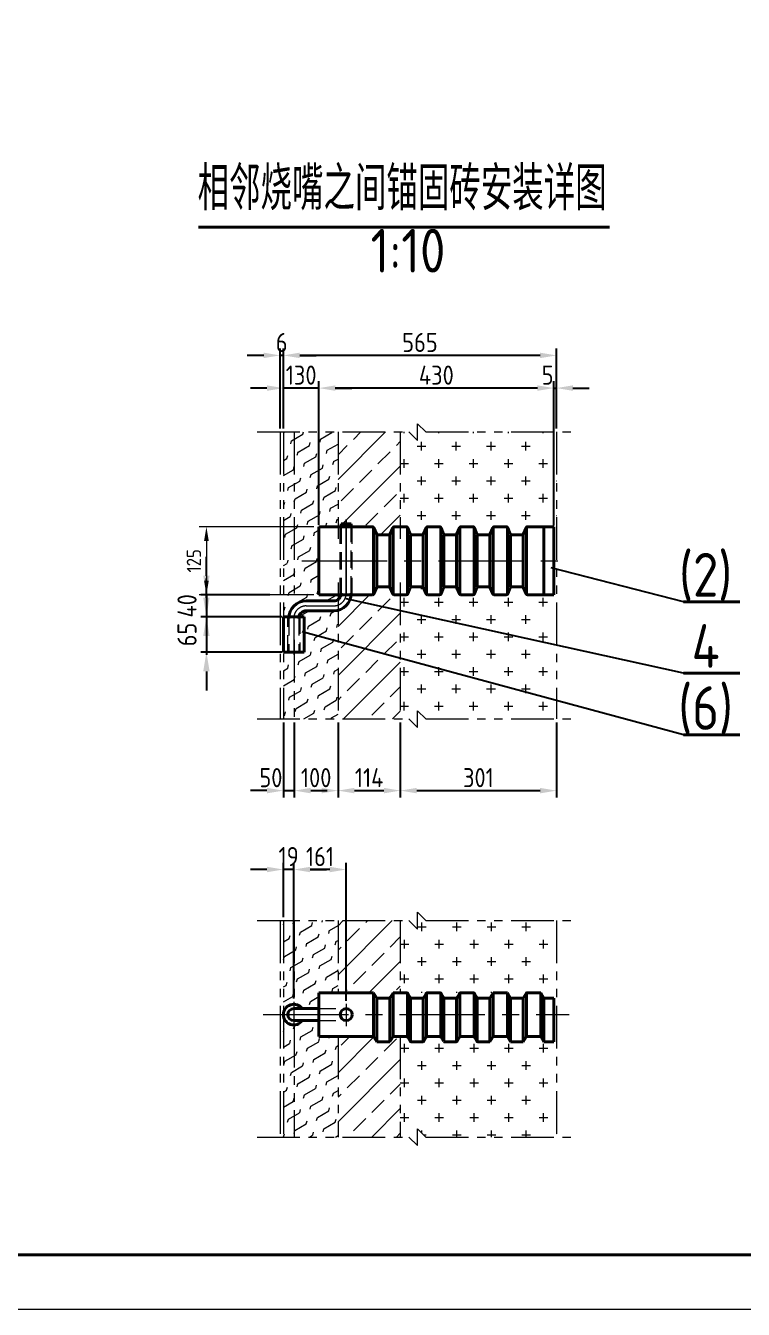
# Model space of a CAD drawing. Header units: millimetres. Extents: x 52110 to 400893, y -153728 to 31997.
# Drawn here: x 220202 to 225457, y -107496 to -98091 of the extents above; entities that cross this region are included whole.
import ezdxf
from ezdxf.enums import TextEntityAlignment as Align

# ---------------------------------------------------------------- set-up
doc = ezdxf.new("R2010")
doc.units = ezdxf.units.MM
doc.header["$LTSCALE"] = 500
for name, pattern in [('CENTER', [2, 1.25, -0.25, 0.25, -0.25]), ('DASHED2', [0.375, 0.25, -0.125]), ('PHANTOM2', [1.25, 0.625, -0.125, 0.125, -0.125, 0.125, -0.125])]:
    doc.linetypes.add(name, pattern=pattern)
for name, color, linetype, lineweight in [('2D', 4, 'PHANTOM2', 20), ('BIAOZHU', 3, 'Continuous', 25), ('POU', 4, 'Continuous', 20), ('SHI', 7, 'Continuous', 40), ('WEN', 3, 'Continuous', 20), ('XI', 2, 'Continuous', 20), ('XU', 6, 'DASHED2', 20), ('ZHONG', 1, 'CENTER', 20)]:
    doc.layers.add(name, color=color, linetype=linetype, lineweight=lineweight)
doc.styles.add('GB', font='gbenor.shx', dxfattribs={"bigfont": 'gbcbig.shx'})
doc.dimstyles.new('ISO-25', dxfattribs={"dimscale": 40, "dimtxt": 3.5, "dimasz": 3.5, "dimexe": 1.8, "dimexo": 1.25, "dimgap": 1.3, "dimtad": 1, "dimdsep": 46, "dimtxsty": 'GB', "dimcen": 0, "dimclrd": 3, "dimclre": 3, "dimclrt": 256, "dimadec": 0, "dimazin": 0, "dimtfac": 1, "dimtix": 1, "dimtmove": 0, "dimatfit": 3, "dimldrblk": 'DOTSMALL', "dimfxl": 0, "dimlwd": 20, "dimlwe": 20, "dimarcsym": 0})
doc.dimstyles.new('ISO-25$0', dxfattribs={"dimscale": 40, "dimtxt": 3.5, "dimasz": 3.5, "dimexe": 1, "dimexo": 0.2, "dimgap": 1.2, "dimtad": 1, "dimtoh": 1, "dimdec": 1, "dimzin": 9, "dimdsep": 46, "dimtxsty": 'GB', "dimcen": 0, "dimclrd": 3, "dimclre": 3, "dimclrt": 256, "dimadec": 0, "dimazin": 2, "dimtfac": 1, "dimtdec": 1, "dimtix": 1, "dimtmove": 0, "dimatfit": 3, "dimldrblk": 'DOTSMALL', "dimfxl": 0, "dimlwd": -1, "dimlwe": 20, "dimarcsym": 0})

# ---------------------------------------------------------------- blocks, each defined once
blk = doc.blocks.new('*D915')
at = {"layer": 'BIAOZHU', "color": 3, "lineweight": 20}
for p, q in [((222311.8, -101761.9), (221471.7, -101761.9)), ((221525.7, -101866.9), (221525.7, -102156.9)), ((222311.8, -102261.9), (221471.7, -102261.9))]:
    blk.add_line(p, q, dxfattribs=at)
at = {"layer": 'BIAOZHU', "color": 3}
for points in [[(221508.2, -101866.9), (221543.2, -101866.9), (221525.7, -101761.9)], [(221508.2, -102156.9), (221543.2, -102156.9), (221525.7, -102261.9)]]:
    blk.add_solid(points, dxfattribs=at)
at = {"layer": 'Defpoints', "color": 0}
for p in [(222349.3, -101761.9), (221525.7, -102261.9), (222349.3, -102261.9)]:
    blk.add_point(p, dxfattribs=at)
at = {"layer": 'BIAOZHU', "insert": (221434.2, -102011.9), "char_height": 105, "attachment_point": 5, "rotation": 90, "style": 'GB'}
blk.add_mtext('125', dxfattribs=at)
blk = doc.blocks.new('_DotSmall')
at = {"color": 0, "linetype": 'ByBlock', "const_width": 0.5}
blk.add_lwpolyline([(-0.0625, 0, 1), (0.0625, 0, 1)], format="xyb", close=True, dxfattribs=at)
blk = doc.blocks.new('*D916')
at = {"layer": 'BIAOZHU', "color": 3}
for p, q in [((221525.7, -102121.9), (221525.7, -101981.9)), ((221989.2, -102261.9), (221485.7, -102261.9)), ((221525.7, -102261.9), (221525.7, -102421.9)), ((222081.3, -102421.9), (221485.7, -102421.9)), ((221525.7, -102561.9), (221525.7, -102701.9))]:
    blk.add_line(p, q, dxfattribs=at)
for points in [[(221502.4, -102121.9), (221549, -102121.9), (221525.7, -102261.9)], [(221502.4, -102561.9), (221549, -102561.9), (221525.7, -102421.9)]]:
    blk.add_solid(points, dxfattribs=at)
at = {"layer": 'Defpoints', "color": 0}
for p in [(221997.2, -102261.9), (221525.7, -102421.9), (222089.3, -102421.9)]:
    blk.add_point(p, dxfattribs=at)
at = {"layer": 'BIAOZHU', "insert": (221383.7, -102341.9), "char_height": 140, "attachment_point": 5, "rotation": 90, "style": 'GB'}
blk.add_mtext('40', dxfattribs=at)
blk = doc.blocks.new('*D917')
at = {"layer": 'BIAOZHU', "color": 3}
for p, q in [((221525.7, -102281.9), (221525.7, -102141.9)), ((222081.3, -102421.9), (221485.7, -102421.9)), ((221525.7, -102421.9), (221525.7, -102681.9)), ((222081.3, -102681.9), (221485.7, -102681.9)), ((221525.7, -102821.9), (221525.7, -102961.9))]:
    blk.add_line(p, q, dxfattribs=at)
for points in [[(221502.4, -102281.9), (221549, -102281.9), (221525.7, -102421.9)], [(221502.4, -102821.9), (221549, -102821.9), (221525.7, -102681.9)]]:
    blk.add_solid(points, dxfattribs=at)
at = {"layer": 'Defpoints', "color": 0}
for p in [(222089.3, -102421.9), (221525.7, -102681.9), (222089.3, -102681.9)]:
    blk.add_point(p, dxfattribs=at)
at = {"layer": 'BIAOZHU', "insert": (221383.7, -102551.9), "char_height": 140, "attachment_point": 5, "rotation": 90, "style": 'GB'}
blk.add_mtext('65', dxfattribs=at)

msp = doc.modelspace()

# ---------------------------------------------------------------- hatches: boundary and pattern name
at = {"layer": '2D'}
h = msp.add_hatch(dxfattribs=at)
h.set_pattern_fill('FLEX', color=256, scale=15, angle=30, style=0)
h.set_pattern_definition([(30, (-265115.7, -580758.47), (-47.625, 82.48892), [95.25, -95.25]), (75, (-265033.21, -580710.844), (-47.6250206, 82.4889553), [23.8125, -87.0789, 23.8125, -134.7039])])
h.paths.add_polyline_path([(222489.28863, -101067.5068), (222089.28863, -101067.5068), (222089.28863, -102421.89604), (222129.85238, -102421.89604, -0.3869742694), (222257.28863, -102305.89604), (222457.28863, -102305.89604, 0.153244359), (222489.28863, -102295.85254), (222489.28863, -102261.89604), (222349.28863, -102261.89604), (222349.28863, -101761.89604), (222489.28863, -101761.89604)])
h.paths.add_polyline_path([(222489.28863, -102373.83151, -0.0632542239), (222457.28863, -102377.89604), (222257.28863, -102377.89604, 0.3522849494), (222202.58946, -102421.89604), (222241.28863, -102421.89604), (222241.28863, -102681.89604), (222169.28863, -102681.89604), (222169.28863, -103170.71028), (222489.28863, -103170.71028)])
h.paths.add_polyline_path([(222169.28863, -102681.89604), (222129.28863, -102681.89604), (222089.28863, -102681.89604), (222089.28863, -103170.71028), (222169.28863, -103170.71028)])
at = {"layer": 'POU'}
h = msp.add_hatch(dxfattribs=at)
h.set_pattern_fill('ANSI33', color=256, scale=40, style=0)
h.set_pattern_definition([(45, (-265115.7, -580758.47), (-179.60512, 179.60512), []), (45, (-264936.1, -580758.47), (-179.60512, 179.60512), [127, -63.5])])
h.paths.add_polyline_path([(222945.28863, -101067.5068), (222489.28863, -101067.5068), (222489.28863, -101761.89604), (222513.28863, -101761.89604), (222513.28863, -101741.89604), (222585.28863, -101741.89604), (222585.28863, -101761.89604), (222741.16424, -101761.89604, -0.1881034995), (222749.28863, -101765.06461), (222749.28863, -102258.72747, 0.11210775), (222752.30596, -102254.35273), (222770.27131, -102209.43935, -0.3066784416), (222781.41303, -102201.89604), (222861.16424, -102201.89604, -0.3066784416), (222872.30596, -102209.43935), (222890.27131, -102254.35273, 0.1121077499), (222893.28863, -102258.72747), (222893.28863, -101765.06461, -0.1881034995), (222901.41303, -101761.89604), (222945.28863, -101761.89604)])
h.paths.add_polyline_path([(222489.28863, -103170.71028), (222945.28863, -103170.71028), (222945.28863, -102261.89604), (222901.41303, -102261.89604, -0.1881034995), (222893.28863, -102258.72747), (222893.28863, -101765.06461, 0.11210775), (222890.27131, -101769.43935), (222872.30596, -101814.35273, -0.3066784416), (222861.16424, -101821.89604), (222781.41303, -101821.89604, -0.3066784416), (222770.27131, -101814.35273), (222752.30596, -101769.43935, 0.1121077499), (222749.28863, -101765.06461), (222749.28863, -102258.72747, -0.1881034995), (222741.16424, -102261.89604), (222584.72489, -102261.89604, -0.3159854309), (222489.28863, -102373.83151)])
h = msp.add_hatch(dxfattribs=at)
h.set_pattern_fill('CROSS', color=256, scale=20, style=0)
h.set_pattern_definition([(0, (-101542.32, -270081.55), (127, 127), [63.5, -190.5]), (90, (-101510.57, -270113.3), (-127, 127), [63.5, -190.5])])
h.paths.add_polyline_path([(224089.28863, -102211.89604), (222945.28863, -102211.89604), (222945.28863, -103170.71028), (223008.86542, -103170.71028), (223072.22361, -103234.06847), (223072.22361, -103110.797), (223132.1369, -103170.71028), (224089.28863, -103170.71028)])
h.paths.add_polyline_path([(222945.28863, -101761.89604), (224089.28863, -101761.89604), (224089.28863, -101067.5068), (223132.1369, -101067.5068), (223072.22361, -101007.59351), (223072.22361, -101130.86498), (223008.86542, -101067.5068), (222945.28863, -101067.5068)])
h = msp.add_hatch(dxfattribs=at)
h.set_pattern_fill('FLEX', color=256, scale=15, angle=30, style=0)
h.set_pattern_definition([(30, (-265115.7, -580436.04), (-47.625, 82.48892), [95.25, -95.25]), (75, (-265033.21, -580388.42), (-47.6250206, 82.4889553), [23.8125, -87.0789, 23.8125, -134.7039])])
h.paths.add_polyline_path([(222169.28863, -105260.75031, -0.229060417), (222227.25637, -105292.64497), (222349.28863, -105292.64497), (222349.28863, -105176.64497), (222489.28863, -105176.64497), (222489.28863, -104646.55981), (222169.28863, -104646.55981)])
h.paths.add_polyline_path([(222169.28863, -106233.27197), (222489.28863, -106233.27197), (222489.28863, -105496.64497), (222349.28863, -105496.64497), (222349.28863, -105380.64497), (222227.25637, -105380.64497, -0.229060417), (222169.28863, -105412.53964)])
h.paths.add_polyline_path([(222169.28863, -105412.53964, -0.4297215772), (222089.28863, -105336.64497), (222089.28863, -106233.27197), (222169.28863, -106233.27197)])
h.paths.add_polyline_path([(222169.28863, -104646.55981), (222089.28863, -104646.55981), (222089.28863, -105336.64497, -0.4297215772), (222169.28863, -105260.75031)])
h = msp.add_hatch(dxfattribs=at)
h.set_pattern_fill('ANSI33', color=256, scale=40, style=0)
h.set_pattern_definition([(45, (-265115.7, -580436.04), (-179.60512, 179.60512), []), (45, (-264936.1, -580436.04), (-179.60512, 179.60512), [127, -63.5])])
h.paths.add_polyline_path([(222549.28863, -104646.55981), (222489.28863, -104646.55981), (222489.28863, -105176.64497), (222549.28863, -105176.64497)])
h.paths.add_polyline_path([(222549.28863, -105176.64497), (222749.28863, -105176.64497), (222773.28863, -105216.64497), (222869.28863, -105216.64497), (222893.28863, -105176.64497), (222945.28863, -105176.64497), (222945.28863, -104646.55981), (222549.28863, -104646.55981)])
h.paths.add_polyline_path([(222489.28863, -106233.27197), (222945.28863, -106233.27197), (222945.28863, -105496.64497), (222893.28863, -105496.64497), (222869.28863, -105536.64497), (222773.28863, -105536.64497), (222749.28863, -105496.64497), (222489.28863, -105496.64497)])
h = msp.add_hatch(dxfattribs=at)
h.set_pattern_fill('CROSS', color=256, scale=20, style=0)
h.set_pattern_definition([(0, (-265115.7, -580436.04), (127, 127), [63.5, -190.5]), (90, (-265083.95, -580467.79), (-127, 127), [63.5, -190.5])])
h.paths.add_polyline_path([(223132.1369, -104646.55981), (223072.22361, -104586.64652), (223072.22361, -104709.918), (223008.86542, -104646.55981), (222945.28863, -104646.55981), (222945.28863, -105176.64497), (224089.28863, -105176.64497), (224089.28863, -104646.55981)])
h.paths.add_polyline_path([(222945.28863, -105536.64497), (222945.28863, -106233.27197), (223008.86542, -106233.27197), (223072.22361, -106296.63016), (223072.22361, -106173.35869), (223132.1369, -106233.27197), (224089.28863, -106233.27197), (224089.28863, -105536.64497)])

# ---------------------------------------------------------------- linework, layer by layer
at = {"layer": '2D'}
for p, q in [((221897.84214, -101067.5068), (223008.86542, -101067.5068)), ((222065.28863, -101067.5068), (222065.28863, -103170.71028)), ((222089.28863, -101067.5068), (222089.28863, -103170.71028)), ((222169.28863, -101067.5068), (222169.28863, -102250.94444)), ((222489.28863, -101067.5068), (222489.28863, -101851.89604)), ((222945.28863, -101067.5068), (222945.28863, -101851.89604)), ((223008.86542, -101067.5068), (223072.22361, -101130.86498)), ((223072.22361, -101130.86498), (223072.22361, -101007.59351)), ((223072.22361, -101007.59351), (223132.1369, -101067.5068)), ((223132.1369, -101067.5068), (224195.49582, -101067.5068)), ((224089.28863, -101067.5068), (224089.28863, -103170.71028)), ((222489.28863, -102171.89604), (222489.28863, -103170.71028)), ((222945.28863, -102171.89604), (222945.28863, -103170.71028)), ((222169.28863, -102591.89604), (222169.28863, -103170.71028)), ((223072.22361, -103234.06847), (223072.22361, -103110.797)), ((223072.22361, -103110.797), (223132.1369, -103170.71028)), ((221897.84214, -103170.71028), (223008.86542, -103170.71028)), ((223008.86542, -103170.71028), (223072.22361, -103234.06847)), ((223132.1369, -103170.71028), (224195.49582, -103170.71028)), ((221897.84214, -104646.55981), (223008.86542, -104646.55981)), ((222065.28863, -104646.55981), (222065.28863, -106233.27197)), ((222089.28863, -104646.55981), (222089.28863, -106233.27197)), ((222169.28863, -104646.55981), (222169.28863, -105260.75031)), ((222489.28863, -104646.55981), (222489.28863, -105176.64497)), ((222945.28863, -104646.55981), (222945.28863, -105176.64497)), ((223008.86542, -104646.55981), (223072.22361, -104709.918)), ((223072.22361, -104709.918), (223072.22361, -104586.64652)), ((223072.22361, -104586.64652), (223132.1369, -104646.55981)), ((223132.1369, -104646.55981), (224195.49582, -104646.55981)), ((224089.28863, -104646.55981), (224089.28863, -106233.27197)), ((222169.28863, -105412.53964), (222169.28863, -106233.27197)), ((222489.28863, -105496.64497), (222489.28863, -106233.27197)), ((222945.28863, -105496.64497), (222945.28863, -106233.27197)), ((223072.22361, -106296.63016), (223072.22361, -106173.35869)), ((223072.22361, -106173.35869), (223132.1369, -106233.27197)), ((221897.84214, -106233.27197), (223008.86542, -106233.27197)), ((223008.86542, -106233.27197), (223072.22361, -106296.63016)), ((223132.1369, -106233.27197), (224195.49582, -106233.27197))]:
    msp.add_line(p, q, dxfattribs=at)
at = {"layer": 'BIAOZHU'}
for p, q in [((221945.28863, -100506.92257), (221825.28863, -100506.92257)), ((222065.28863, -101042.5068), (222065.28863, -100456.92257)), ((222089.28863, -100506.92257), (222065.28863, -100506.92257)), ((222089.28863, -101042.5068), (222089.28863, -100456.92257)), ((222089.28863, -101042.5068), (222089.28863, -100456.92257)), ((223969.28863, -100506.92257), (222209.28863, -100506.92257)), ((222209.28863, -100506.92257), (222329.28863, -100506.92257)), ((224089.28863, -101042.5068), (224089.28863, -100456.92257)), ((222089.28863, -101042.5068), (222089.28863, -100696.52955)), ((222349.28863, -101747.78217), (222349.28863, -100696.52955)), ((222349.28863, -101747.78217), (222349.28863, -100696.52955)), ((224069.28863, -101753.63239), (224069.28863, -100696.52955)), ((224069.28863, -101753.63239), (224069.28863, -100696.52955)), ((224089.28863, -101042.5068), (224089.28863, -100696.52955)), ((221969.28863, -100746.52955), (221849.28863, -100746.52955)), ((222349.28863, -100746.52955), (222089.28863, -100746.52955)), ((223949.28863, -100746.52955), (222469.28863, -100746.52955)), ((222469.28863, -100746.52955), (222589.28863, -100746.52955)), ((223949.28863, -100746.52955), (223829.28863, -100746.52955)), ((224069.28863, -100746.52955), (224089.28863, -100746.52955)), ((224209.28863, -100746.52955), (224329.28863, -100746.52955)), ((225019.08928, -102311.69451), (224049.55786, -102062.48979)), ((225019.08928, -102834.17126), (222548.05043, -102291.32263)), ((225019.08928, -103287.94104), (222226.63728, -102532.11532)), ((222089.28863, -103195.71028), (222089.28863, -103745.53897)), ((222169.28863, -103195.71028), (222169.28863, -103745.53897)), ((222169.28863, -103195.71028), (222169.28863, -103745.53897)), ((222489.28863, -103195.71028), (222489.28863, -103745.53897)), ((222489.28863, -103195.71028), (222489.28863, -103745.53897)), ((222945.28863, -103195.71028), (222945.28863, -103745.53897)), ((222945.28863, -103195.71028), (222945.28863, -103745.53897)), ((224089.28863, -103195.71028), (224089.28863, -103745.53897)), ((221969.28863, -103695.53897), (221849.28863, -103695.53897)), ((222089.28863, -103695.53897), (222169.28863, -103695.53897)), ((222289.28863, -103695.53897), (222409.28863, -103695.53897)), ((222289.28863, -103695.53897), (222369.28863, -103695.53897)), ((222609.28863, -103695.53897), (222825.28863, -103695.53897)), ((223065.28863, -103695.53897), (223969.28863, -103695.53897)), ((221969.28863, -104273.54049), (221849.28863, -104273.54049)), ((222089.28863, -104621.55981), (222089.28863, -104223.54049)), ((222165.28863, -104273.54049), (222089.28863, -104273.54049)), ((222165.28863, -105218.17268), (222165.28863, -104223.54049)), ((222165.28863, -105218.17268), (222165.28863, -104223.54049)), ((222429.28863, -104273.54049), (222285.28863, -104273.54049)), ((222285.28863, -104273.54049), (222405.28863, -104273.54049)), ((222549.28863, -105235.9404), (222549.28863, -104223.54049))]:
    msp.add_line(p, q, dxfattribs=at)
for points in [[(221945.28863, -100486.92257), (221945.28863, -100526.92257), (222065.28863, -100506.92257)], [(222209.28863, -100486.92257), (222209.28863, -100526.92257), (222089.28863, -100506.92257)], [(222209.28863, -100486.92257), (222209.28863, -100526.92257), (222089.28863, -100506.92257)], [(223969.28863, -100486.92257), (223969.28863, -100526.92257), (224089.28863, -100506.92257)], [(221969.28863, -100726.52955), (221969.28863, -100766.52955), (222089.28863, -100746.52955)], [(222469.28863, -100726.52955), (222469.28863, -100766.52955), (222349.28863, -100746.52955)], [(222469.28863, -100726.52955), (222469.28863, -100766.52955), (222349.28863, -100746.52955)], [(223949.28863, -100726.52955), (223949.28863, -100766.52955), (224069.28863, -100746.52955)], [(223949.28863, -100726.52955), (223949.28863, -100766.52955), (224069.28863, -100746.52955)], [(224209.28863, -100726.52955), (224209.28863, -100766.52955), (224089.28863, -100746.52955)], [(221969.28863, -103675.53897), (221969.28863, -103715.53897), (222089.28863, -103695.53897)], [(222289.28863, -103675.53897), (222289.28863, -103715.53897), (222169.28863, -103695.53897)], [(222289.28863, -103675.53897), (222289.28863, -103715.53897), (222169.28863, -103695.53897)], [(222369.28863, -103675.53897), (222369.28863, -103715.53897), (222489.28863, -103695.53897)], [(222609.28863, -103675.53897), (222609.28863, -103715.53897), (222489.28863, -103695.53897)], [(222825.28863, -103675.53897), (222825.28863, -103715.53897), (222945.28863, -103695.53897)], [(223065.28863, -103675.53897), (223065.28863, -103715.53897), (222945.28863, -103695.53897)], [(223969.28863, -103675.53897), (223969.28863, -103715.53897), (224089.28863, -103695.53897)], [(221969.28863, -104253.54049), (221969.28863, -104293.54049), (222089.28863, -104273.54049)], [(222285.28863, -104253.54049), (222285.28863, -104293.54049), (222165.28863, -104273.54049)], [(222285.28863, -104253.54049), (222285.28863, -104293.54049), (222165.28863, -104273.54049)], [(222429.28863, -104253.54049), (222429.28863, -104293.54049), (222549.28863, -104273.54049)]]:
    msp.add_solid(points, dxfattribs=at)
at = {"layer": 'SHI'}
for p, q in [((221468.87199, -99567.67599), (224477.59478, -99567.67599)), ((222513.28863, -101741.89604), (222585.28863, -101741.89604)), ((222513.28863, -101741.89604), (222513.28863, -101761.89604)), ((222585.28863, -101741.89604), (222585.28863, -101761.89604)), ((222349.28863, -102261.89604), (222349.28863, -101761.89604)), ((222349.28863, -101761.89604), (222741.16424, -101761.89604)), ((222749.28863, -102258.72747), (222749.28863, -101765.06461)), ((222752.30596, -101769.43935), (222770.27131, -101814.35273)), ((222773.28863, -101818.72747), (222773.28863, -102205.06461)), ((222781.41303, -101821.89604), (222861.16424, -101821.89604)), ((222869.28863, -101818.72747), (222869.28863, -102205.06461)), ((222872.30596, -101814.35273), (222890.27131, -101769.43935)), ((222893.28863, -101765.06461), (222893.28863, -102258.72747)), ((222901.41303, -101761.89604), (222989.16424, -101761.89604)), ((222997.28863, -101765.06461), (222997.28863, -102258.72747)), ((223000.30596, -101769.43935), (223018.27131, -101814.35273)), ((223021.28863, -101818.72747), (223021.28863, -102205.06461)), ((223029.41303, -101821.89604), (223105.16424, -101821.89604)), ((223113.28863, -101818.72747), (223113.28863, -102205.06461)), ((223116.30596, -101814.35273), (223134.27131, -101769.43935)), ((223137.28863, -101765.06461), (223137.28863, -102258.72747)), ((223145.41303, -101761.89604), (223233.16424, -101761.89604)), ((223241.28863, -101765.06461), (223241.28863, -102258.72747)), ((223244.30596, -101769.43935), (223262.27131, -101814.35273)), ((223265.28863, -101818.72747), (223265.28863, -102205.06461)), ((223273.41303, -101821.89604), (223349.16424, -101821.89604)), ((223357.28863, -101818.72747), (223357.28863, -102205.06461)), ((223360.30596, -101814.35273), (223378.27131, -101769.43935)), ((223381.28863, -101765.06461), (223381.28863, -102258.72747)), ((223389.41303, -101761.89604), (223477.16424, -101761.89604)), ((223485.28863, -101765.06461), (223485.28863, -102258.72747)), ((223488.30596, -101769.43935), (223506.27131, -101814.35273)), ((223509.28863, -101818.72747), (223509.28863, -102205.06461)), ((223517.41303, -101821.89604), (223593.16424, -101821.89604)), ((223601.28863, -101818.72747), (223601.28863, -102205.06461)), ((223604.30596, -101814.35273), (223622.27131, -101769.43935)), ((223625.28863, -101765.06461), (223625.28863, -102258.72747)), ((223633.41303, -101761.89604), (223721.16424, -101761.89604)), ((223729.28863, -101765.06461), (223729.28863, -102258.72747)), ((223732.30596, -101769.43935), (223750.27131, -101814.35273)), ((223753.28863, -101818.72747), (223753.28863, -102205.06461)), ((223761.41303, -101821.89604), (223837.16424, -101821.89604)), ((223845.28863, -101818.72747), (223845.28863, -102205.06461)), ((223848.30596, -101814.35273), (223866.27131, -101769.43935)), ((223869.28863, -101765.06461), (223869.28863, -102258.72747)), ((223877.41303, -101761.89604), (224069.28863, -101761.89604)), ((223997.28863, -102261.89604), (223997.28863, -101761.89604)), ((224069.28863, -102261.89604), (224069.28863, -101761.89604)), ((222752.30596, -102254.35273), (222770.27131, -102209.43935)), ((222781.41303, -102201.89604), (222861.16424, -102201.89604)), ((222872.30596, -102209.43935), (222890.27131, -102254.35273)), ((223000.30596, -102254.35273), (223018.27131, -102209.43935)), ((223029.41303, -102201.89604), (223105.16424, -102201.89604)), ((223116.30596, -102209.43935), (223134.27131, -102254.35273)), ((223244.30596, -102254.35273), (223262.27131, -102209.43935)), ((223273.41303, -102201.89604), (223349.16424, -102201.89604)), ((223360.30596, -102209.43935), (223378.27131, -102254.35273)), ((223488.30596, -102254.35273), (223506.27131, -102209.43935)), ((223517.41303, -102201.89604), (223593.16424, -102201.89604)), ((223604.30596, -102209.43935), (223622.27131, -102254.35273)), ((223732.30596, -102254.35273), (223750.27131, -102209.43935)), ((223761.41303, -102201.89604), (223837.16424, -102201.89604)), ((223848.30596, -102209.43935), (223866.27131, -102254.35273)), ((222257.28863, -102305.89604), (222457.28863, -102305.89604)), ((222349.28863, -102261.89604), (222741.16424, -102261.89604)), ((222901.41303, -102261.89604), (222989.16424, -102261.89604)), ((223145.41303, -102261.89604), (223233.16424, -102261.89604)), ((223389.41303, -102261.89604), (223477.16424, -102261.89604)), ((223633.41303, -102261.89604), (223721.16424, -102261.89604)), ((223877.41303, -102261.89604), (224069.28863, -102261.89604)), ((225431.29571, -102311.69451), (225019.08928, -102311.69451)), ((222257.28863, -102377.89604), (222457.28863, -102377.89604)), ((222089.28863, -102421.89604), (222241.28863, -102421.89604)), ((222089.28863, -102681.89604), (222089.28863, -102421.89604)), ((222241.28863, -102421.89604), (222241.28863, -102681.89604)), ((222241.28863, -102681.89604), (222089.28863, -102681.89604)), ((222129.28863, -102681.89604), (222201.28863, -102681.89604)), ((225431.29571, -102834.17126), (225019.08928, -102834.17126)), ((225431.29571, -103287.94104), (225019.08928, -103287.94104)), ((222349.28863, -105176.64497), (222749.28863, -105176.64497)), ((222349.28863, -105496.64497), (222349.28863, -105176.64497)), ((222749.28863, -105176.64497), (222773.28863, -105216.64497)), ((222749.28863, -105496.64497), (222749.28863, -105176.64497)), ((222773.28863, -105216.64497), (222869.28863, -105216.64497)), ((222773.28863, -105536.64497), (222773.28863, -105216.64497)), ((222869.28863, -105216.64497), (222893.28863, -105176.64497)), ((222869.28863, -105536.64497), (222869.28863, -105216.64497)), ((222893.28863, -105176.64497), (222990.49435, -105176.64497)), ((222893.28863, -105496.64497), (222893.28863, -105176.64497)), ((222997.28863, -105498.75368), (222997.28863, -105178.75368)), ((223000.78427, -105182.47103), (223017.793, -105210.81892)), ((223021.28863, -105534.53627), (223021.28863, -105214.53627)), ((223028.08292, -105216.64497), (223106.49435, -105216.64497)), ((223113.28863, -105534.53627), (223113.28863, -105214.53627)), ((223116.78427, -105210.81892), (223133.793, -105182.47103)), ((223137.28863, -105498.75368), (223137.28863, -105178.75368)), ((223144.08292, -105176.64497), (223234.49435, -105176.64497)), ((223241.28863, -105498.75368), (223241.28863, -105178.75368)), ((223244.78427, -105182.47103), (223261.793, -105210.81892)), ((223265.28863, -105534.53627), (223265.28863, -105214.53627)), ((223272.08292, -105216.64497), (223350.49435, -105216.64497)), ((223357.28863, -105534.53627), (223357.28863, -105214.53627)), ((223360.78427, -105210.81892), (223377.793, -105182.47103)), ((223381.28863, -105498.75368), (223381.28863, -105178.75368)), ((223388.08292, -105176.64497), (223478.49435, -105176.64497)), ((223485.28863, -105498.75368), (223485.28863, -105178.75368)), ((223488.78427, -105182.47103), (223505.793, -105210.81892)), ((223509.28863, -105534.53627), (223509.28863, -105214.53627)), ((223516.08292, -105216.64497), (223601.28863, -105216.64497)), ((223601.28863, -105216.64497), (223625.28863, -105176.64497)), ((223601.28863, -105536.64497), (223601.28863, -105216.64497)), ((223625.28863, -105176.64497), (223729.28863, -105176.64497)), ((223625.28863, -105496.64497), (223625.28863, -105176.64497)), ((223729.28863, -105176.64497), (223753.28863, -105216.64497)), ((223729.28863, -105496.64497), (223729.28863, -105176.64497)), ((223753.28863, -105216.64497), (223845.28863, -105216.64497)), ((223753.28863, -105536.64497), (223753.28863, -105216.64497)), ((223845.28863, -105216.64497), (223869.28863, -105176.64497)), ((223845.28863, -105536.64497), (223845.28863, -105216.64497)), ((223869.28863, -105176.64497), (223973.28863, -105176.64497)), ((223869.28863, -105496.64497), (223869.28863, -105176.64497)), ((223973.28863, -105176.64497), (223997.28863, -105216.64497)), ((223973.28863, -105496.64497), (223973.28863, -105176.64497)), ((223997.28863, -105216.64497), (224069.28863, -105216.64497)), ((223997.28863, -105536.64497), (223997.28863, -105216.64497)), ((224069.28863, -105536.64497), (224069.28863, -105216.64497)), ((222165.28863, -105292.64497), (222349.28863, -105292.64497)), ((222165.28863, -105380.64497), (222349.28863, -105380.64497)), ((222349.28863, -105496.64497), (222749.28863, -105496.64497)), ((222749.28863, -105496.64497), (222773.28863, -105536.64497)), ((222869.28863, -105536.64497), (222893.28863, -105496.64497)), ((222893.28863, -105496.64497), (222990.49435, -105496.64497)), ((223017.793, -105530.81892), (223000.78427, -105502.47103)), ((223116.78427, -105530.81892), (223133.793, -105502.47103)), ((223144.08292, -105496.64497), (223234.49435, -105496.64497)), ((223261.793, -105530.81892), (223244.78427, -105502.47103)), ((223360.78427, -105530.81892), (223377.793, -105502.47103)), ((223388.08292, -105496.64497), (223478.49435, -105496.64497)), ((223505.793, -105530.81892), (223488.78427, -105502.47103)), ((223601.28863, -105536.64497), (223625.28863, -105496.64497)), ((223625.28863, -105496.64497), (223729.28863, -105496.64497)), ((223753.28863, -105536.64497), (223729.28863, -105496.64497)), ((223845.28863, -105536.64497), (223869.28863, -105496.64497)), ((223869.28863, -105496.64497), (223973.28863, -105496.64497)), ((223973.28863, -105496.64497), (223997.28863, -105536.64497)), ((222773.28863, -105536.64497), (222869.28863, -105536.64497)), ((223028.08292, -105536.64497), (223106.49435, -105536.64497)), ((223272.08292, -105536.64497), (223350.49435, -105536.64497)), ((223516.08292, -105536.64497), (223601.28863, -105536.64497)), ((223753.28863, -105536.64497), (223845.28863, -105536.64497)), ((223997.28863, -105536.64497), (224069.28863, -105536.64497))]:
    msp.add_line(p, q, dxfattribs=at)
msp.add_lwpolyline([(206489.78782, -107095.7778), (238729.78782, -107095.7778), (238729.78782, -84135.7778), (206489.78782, -84135.7778)], close=True, dxfattribs=at)
msp.add_circle((222549.28863, -105336.64497), 44, dxfattribs=at)
for centre, radius, start, end in [((222741.16424, -101773.89604), 12, 21.801409486, 90), ((222781.41303, -101809.89604), 12, 201.801409486, 270), ((222861.16424, -101809.89604), 12, 270, 338.198590514), ((222901.41303, -101773.89604), 12, 90, 158.198590514), ((222989.16424, -101773.89604), 12, 21.801409486, 90), ((223029.41303, -101809.89604), 12, 201.801409486, 270), ((223105.16424, -101809.89604), 12, 270, 338.198590514), ((223145.41303, -101773.89604), 12, 90, 158.198590514), ((223233.16424, -101773.89604), 12, 21.801409486, 90), ((223273.41303, -101809.89604), 12, 201.801409486, 270), ((223349.16424, -101809.89604), 12, 270, 338.198590514), ((223389.41303, -101773.89604), 12, 90, 158.198590514), ((223477.16424, -101773.89604), 12, 21.801409486, 90), ((223517.41303, -101809.89604), 12, 201.801409486, 270), ((223593.16424, -101809.89604), 12, 270, 338.198590514), ((223633.41303, -101773.89604), 12, 90, 158.198590514), ((223721.16424, -101773.89604), 12, 21.801409486, 90), ((223761.41303, -101809.89604), 12, 201.801409486, 270), ((223837.16424, -101809.89604), 12, 270, 338.198590514), ((223877.41303, -101773.89604), 12, 90, 158.198590514), ((222781.41303, -102213.89604), 12, 90, 158.198590514), ((222861.16424, -102213.89604), 12, 21.801409486, 90), ((223029.41303, -102213.89604), 12, 90, 158.198590514), ((223105.16424, -102213.89604), 12, 21.801409486, 90), ((223273.41303, -102213.89604), 12, 90, 158.198590514), ((223349.16424, -102213.89604), 12, 21.801409486, 90), ((223517.41303, -102213.89604), 12, 90, 158.198590514), ((223593.16424, -102213.89604), 12, 21.801409486, 90), ((223761.41303, -102213.89604), 12, 90, 158.198590514), ((223837.16424, -102213.89604), 12, 21.801409486, 90), ((222257.28863, -102433.89604), 128, 90, 180), ((222457.28863, -102249.89604), 128, 270, 0), ((222457.28863, -102249.89604), 56, 270, 0), ((222741.16424, -102249.89604), 12, 270, 338.198590514), ((222901.41303, -102249.89604), 12, 201.801409486, 270), ((222989.16424, -102249.89604), 12, 270, 338.198590514), ((223145.41303, -102249.89604), 12, 201.801409486, 270), ((223233.16424, -102249.89604), 12, 270, 338.198590514), ((223389.41303, -102249.89604), 12, 201.801409486, 270), ((223477.16424, -102249.89604), 12, 270, 338.198590514), ((223633.41303, -102249.89604), 12, 201.801409486, 270), ((223721.16424, -102249.89604), 12, 270, 338.198590514), ((223877.41303, -102249.89604), 12, 201.801409486, 270), ((222257.28863, -102433.89604), 56, 90, 180), ((222990.49435, -105188.64497), 12, 30.963756532, 90), ((223028.08292, -105204.64497), 12, 210.963756532, 270), ((223106.49435, -105204.64497), 12, 270, 329.036243468), ((223144.08292, -105188.64497), 12, 90, 149.036243468), ((223234.49435, -105188.64497), 12, 30.963756532, 90), ((223272.08292, -105204.64497), 12, 210.963756532, 270), ((223350.49435, -105204.64497), 12, 270, 329.036243468), ((223388.08292, -105188.64497), 12, 90, 149.036243468), ((223478.49435, -105188.64497), 12, 30.963756532, 90), ((223516.08292, -105204.64497), 12, 210.963756532, 270), ((222165.28863, -105336.64497), 76, 35.376540152, 324.623459848), ((222165.28863, -105336.64497), 44, 90, 270), ((222990.49435, -105508.64497), 12, 30.963756532, 90), ((223144.08292, -105508.64497), 12, 90, 149.036243468), ((223234.49435, -105508.64497), 12, 30.963756532, 90), ((223388.08292, -105508.64497), 12, 90, 149.036243468), ((223478.49435, -105508.64497), 12, 30.963756532, 90), ((223028.08292, -105524.64497), 12, 210.963756532, 270), ((223106.49435, -105524.64497), 12, 270, 329.036243468), ((223272.08292, -105524.64497), 12, 235.515005756, 270), ((223350.49435, -105524.64497), 12, 270, 329.036243468), ((223516.08292, -105524.64497), 12, 210.963756532, 270)]:
    msp.add_arc(centre, radius, start, end, dxfattribs=at)
at = {"layer": 'XI'}
msp.add_lwpolyline([(205489.78782, -107495.7778), (239129.78782, -107495.7778), (239129.78782, -83735.7778), (205489.78782, -83735.7778)], close=True, dxfattribs=at)
at = {"layer": 'XU'}
for p, q in [((222505.28863, -102261.89604), (222505.28863, -101761.89604)), ((222513.28863, -101761.89604), (222513.28863, -102249.89604)), ((222585.28863, -102249.89604), (222585.28863, -101761.89604)), ((222593.28863, -102261.89604), (222593.28863, -101761.89604)), ((222121.28863, -102681.89604), (222121.28863, -102421.89604)), ((222129.28863, -102433.89604), (222129.28863, -102681.89604)), ((222201.28863, -102433.89604), (222201.28863, -102681.89604)), ((222209.28863, -102421.89604), (222209.28863, -102681.89604)), ((222349.28863, -105292.64497), (222549.28863, -105292.64497)), ((222349.28863, -105380.64497), (222549.28863, -105380.64497))]:
    msp.add_line(p, q, dxfattribs=at)
at = {"layer": 'ZHONG'}
for p, q in [((222549.28863, -102249.89604), (222549.28863, -101709.932)), ((222549.28863, -101716.46634), (222549.28863, -102249.89604)), ((222224.11036, -102011.89604), (224159.36807, -102011.89604)), ((222257.28863, -102341.89604), (222457.28863, -102341.89604)), ((222165.28863, -102433.89604), (222165.28863, -102701.07587)), ((222165.28863, -105243.17268), (222165.28863, -105431.0014)), ((222549.28863, -105258.62813), (222549.28863, -105420.21355)), ((221940.54558, -105336.64497), (224183.00752, -105336.64497))]:
    msp.add_line(p, q, dxfattribs=at)
for centre, start, end in [((222457.28863, -102249.89604), 270, 0), ((222257.28863, -102433.89604), 90, 180)]:
    msp.add_arc(centre, 92, start, end, dxfattribs=at)

# ---------------------------------------------------------------- texts
at = {"layer": 'BIAOZHU', "char_height": 140, "attachment_point": 5, "style": 'GB'}
for s, insert in [('6', (222077.28863, -100411.92257)), ('565', (223089.28863, -100411.92257)), ('130', (222219.28863, -100651.52955)), ('430', (223209.28863, -100651.52955)), ('5', (224023.87424, -100651.52955)), ('50', (221997.83888, -103600.53897)), ('100', (222329.28863, -103600.53897)), ('114', (222717.28863, -103600.53897)), ('301', (223517.28863, -103600.53897)), ('19', (222127.28863, -104178.54049)), ('161', (222357.28863, -104178.54049))]:
    msp.add_mtext(s, dxfattribs=dict(at, insert=insert))
at = {"layer": 'WEN', "style": 'GB'}
for s, p in [('相邻烧嘴之间锚固砖安装详图', (221461.25011, -99443.48505)), ('1:10', (222727.72439, -99899.71695))]:
    msp.add_text(s, height=320, dxfattribs=at).set_placement(p)
for s, p in [('(2)', (225181.15459, -102113.11102)), ('4', (225181.15459, -102635.58778)), ('(6)', (225181.15459, -103089.35756))]:
    msp.add_text(s, height=320, dxfattribs=at).set_placement(p, align=Align.MIDDLE)

# ---------------------------------------------------------------- dimensions: what is measured, and where the dimension line sits
at = {"layer": 'BIAOZHU'}
for base, p1, p2, text, dimstyle, override, picture, middle in [((221525.70216, -102261.89604), (222349.28863, -101761.89604), (222349.28863, -102261.89604), '125', 'ISO-25', {"dimscale": 30}, '*D915', (221434.20216, -102011.89604)), ((221525.70216, -102421.89604), (221997.15381, -102261.89604), (222089.28863, -102421.89604), '40', 'ISO-25$0', {"dimgap": 1.8, "dimdec": 2, "dimzin": 8, "dimcen": 0, "dimclrt": 256, "dimadec": 0, "dimazin": 2, "dimtdec": 2, "dimfxl": 1, "dimlwd": 65535, "dimlwe": 65535}, '*D916', (221383.70216, -102341.89604)), ((221525.70216, -102681.89604), (222089.28863, -102421.89604), (222089.28863, -102681.89604), '65', 'ISO-25$0', {"dimgap": 1.8, "dimdec": 2, "dimzin": 8, "dimcen": 0, "dimclrt": 256, "dimadec": 0, "dimazin": 2, "dimtdec": 2, "dimfxl": 1, "dimlwd": 65535, "dimlwe": 65535}, '*D917', (221383.70216, -102551.89604))]:
    dim = msp.add_linear_dim(base=base, p1=p1, p2=p2, angle=90, text=text, dimstyle=dimstyle, override=override, dxfattribs=at)
    dim.commit()
    dim.dimension.update_dxf_attribs({"geometry": picture, "text_midpoint": middle})

doc.saveas('drawing.dxf')
